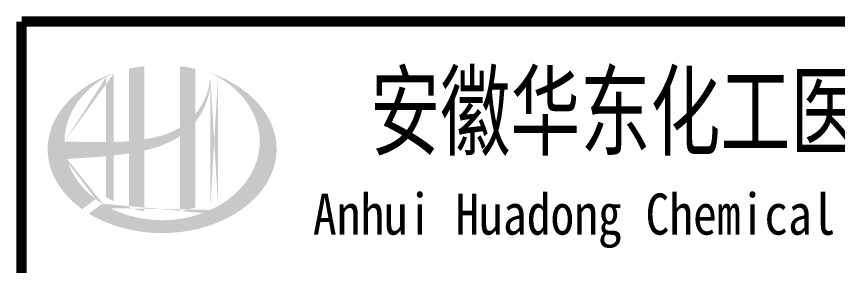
# Model space of a CAD drawing. Extents: x 4554681 to 4680693, y -485691 to -238770.
# Drawn here: x 4653320 to 4658916, y -480354 to -478656 of the extents above; entities that cross this region are included whole.
import ezdxf
from ezdxf.enums import TextEntityAlignment as Align

# ---------------------------------------------------------------- set-up
doc = ezdxf.new("R2010")
doc.units = 0
doc.header["$LTSCALE"] = 1000
doc.header["$MEASUREMENT"] = 0
doc.layers.get('0').update_dxf_attribs({"linetype": 'CONTINUOUS'})
doc.styles.add('宋体', font='', dxfattribs={"width": 0.7})
doc.styles.get('宋体').set_extended_font_data('SimSun')

msp = doc.modelspace()

# ---------------------------------------------------------------- hatches: boundary and pattern name
h = msp.add_hatch(color=256)
edge = h.paths.add_edge_path()
edge.add_spline(control_points=[(4654191.4, -479569.1), (4654197.5, -479567.7), (4654203.6, -479566.3), (4654252.7, -479554.4), (4654295.3, -479541.4), (4654370.2, -479510.3), (4654403.2, -479493.3), (4654434, -479472.7)], knot_values=[61.629012, 61.629012, 61.629012, 61.629012, 63.330431, 63.330431, 75.353634, 75.353634, 85.398649, 85.398649, 85.398649, 85.398649], degree=3, periodic=0)
edge.add_line((4654434, -479472.7), (4654434, -479983))
edge.add_spline(control_points=[(4654434, -479983), (4654451.2, -479980.2), (4654468.2, -479976.9), (4654503, -479968.8), (4654520.7, -479964), (4654538, -479958.5)], knot_values=[4.908456, 4.908456, 4.908456, 4.908456, 4.992821, 4.992821, 5.083034, 5.083034, 5.083034, 5.083034], degree=3, periodic=0)
edge.add_line((4654538, -479958.5), (4654538, -479377.1))
edge.add_spline(control_points=[(4654538, -479377.1), (4654546.7, -479366.2), (4654554.9, -479354.8), (4654581, -479315.2), (4654596.6, -479285.2), (4654625.9, -479212.4), (4654637.1, -479168.6), (4654641.8, -479123.3), (4654641.9, -479122), (4654642, -479120.8)], knot_values=[97.991744, 97.991744, 97.991744, 97.991744, 101.64219, 101.64219, 110.337975, 110.337975, 121.934322, 121.934322, 122.270691, 122.270691, 122.270691, 122.270691], degree=3, periodic=0)
edge.add_line((4654642, -479120.8), (4654642, -479050.3))
edge.add_spline(control_points=[(4654642, -479050.3), (4654641.9, -479058), (4654641.6, -479065.7), (4654641, -479073.4)], knot_values=[126.194075, 126.194075, 126.194075, 126.194075, 128.396762, 128.396762, 128.396762, 128.396762], degree=3, periodic=0)
edge.add_spline(control_points=[(4654641, -479073.4), (4654640.6, -479079.6), (4654639.9, -479085.8), (4654639.2, -479092)], knot_values=[124.417049, 124.417049, 124.417049, 124.417049, 126.194075, 126.194075, 126.194075, 126.194075], degree=3, periodic=0)
edge.add_spline(control_points=[(4654639.2, -479092), (4654638, -479101.1), (4654636.5, -479110.2), (4654634.8, -479119.3)], knot_values=[121.80529, 121.80529, 121.80529, 121.80529, 124.417049, 124.417049, 124.417049, 124.417049], degree=3, periodic=0)
edge.add_spline(control_points=[(4654634.8, -479119.3), (4654632.4, -479131.5), (4654629.4, -479143.6), (4654626, -479155.6)], knot_values=[118.31574, 118.31574, 118.31574, 118.31574, 121.80529, 121.80529, 121.80529, 121.80529], degree=3, periodic=0)
edge.add_spline(control_points=[(4654626, -479155.6), (4654622.4, -479167.7), (4654618.4, -479179.8), (4654613.9, -479191.6)], knot_values=[114.795988, 114.795988, 114.795988, 114.795988, 118.31574, 118.31574, 118.31574, 118.31574], degree=3, periodic=0)
edge.add_spline(control_points=[(4654613.9, -479191.6), (4654609.4, -479203.3), (4654604.4, -479214.8), (4654599, -479226.2)], knot_values=[111.329641, 111.329641, 111.329641, 111.329641, 114.795988, 114.795988, 114.795988, 114.795988], degree=3, periodic=0)
edge.add_spline(control_points=[(4654599, -479226.2), (4654593.4, -479237.7), (4654587.4, -479249.1), (4654581, -479260.2)], knot_values=[107.79529, 107.79529, 107.79529, 107.79529, 111.329641, 111.329641, 111.329641, 111.329641], degree=3, periodic=0)
edge.add_spline(control_points=[(4654581, -479260.2), (4654574.7, -479271), (4654567.9, -479281.5), (4654560.8, -479291.8)], knot_values=[104.343579, 104.343579, 104.343579, 104.343579, 107.79529, 107.79529, 107.79529, 107.79529], degree=3, periodic=0)
edge.add_spline(control_points=[(4654560.8, -479291.8), (4654553.6, -479302.2), (4654546, -479312.2), (4654538, -479321.9)], knot_values=[100.8507, 100.8507, 100.8507, 100.8507, 104.343579, 104.343579, 104.343579, 104.343579], degree=3, periodic=0)
edge.add_line((4654538, -479321.9), (4654538, -479012.7))
edge.add_spline(control_points=[(4654538, -479012.7), (4654504, -479005.1), (4654469.2, -478999.2), (4654434, -478995.1)], knot_values=[4.423999, 4.423999, 4.423999, 4.423999, 4.558741, 4.558741, 4.558741, 4.558741], degree=3, periodic=0)
edge.add_line((4654434, -478995.1), (4654434, -479413.3))
edge.add_spline(control_points=[(4654434, -479413.3), (4654362.1, -479457.8), (4654277.9, -479481), (4654191.4, -479494.1)], knot_values=[63.246215, 63.246215, 63.246215, 63.246215, 87.689124, 87.689124, 87.689124, 87.689124], degree=3, periodic=0)
edge.add_line((4654191.4, -479494.1), (4654191.4, -478995.1))
edge.add_spline(control_points=[(4654191.4, -478995.1), (4654156.2, -478999.2), (4654121.4, -479005.1), (4654087.4, -479012.7)], knot_values=[4.866038, 4.866038, 4.866038, 4.866038, 5.000777, 5.000777, 5.000777, 5.000777], degree=3, periodic=0)
edge.add_line((4654087.4, -479012.7), (4654087.4, -479505.5))
edge.add_spline(control_points=[(4654087.4, -479505.5), (4654085.7, -479505.6), (4654050.8, -479508.3), (4654016.1, -479510), (4653983.4, -479511)], knot_values=[43.657356, 43.657356, 43.657356, 43.657356, 44.134253, 53.497092, 53.497092, 53.497092, 53.497092], degree=3, periodic=0)
edge.add_line((4653983.4, -479511), (4653983.4, -479041.9))
edge.add_spline(control_points=[(4653983.4, -479041.9), (4653966.3, -479047.8), (4653949.6, -479054.1), (4653933.2, -479060.8)], knot_values=[5.14157, 5.14157, 5.14157, 5.14157, 5.212921, 5.212921, 5.212921, 5.212921], degree=3, periodic=0)
edge.add_spline(control_points=[(4653933.2, -479060.8), (4653926.3, -479063.6), (4653919.4, -479066.5), (4653887.2, -479080.7), (4653862.7, -479093), (4653839.2, -479106.2)], knot_values=[5.212921, 5.212921, 5.212921, 5.212921, 5.24296, 5.24296, 5.355623, 5.355623, 5.355623, 5.355623], degree=3, periodic=0)
edge.add_spline(control_points=[(4653839.2, -479106.2), (4653824.3, -479114.5), (4653809.8, -479123.3), (4653795.9, -479132.4)], knot_values=[5.355623, 5.355623, 5.355623, 5.355623, 5.426974, 5.426974, 5.426974, 5.426974], degree=3, periodic=0)
edge.add_spline(control_points=[(4653795.9, -479132.4), (4653788.4, -479137.2), (4653781.2, -479142.1), (4653767.7, -479151.6), (4653761.4, -479156.1), (4653755.3, -479160.7)], knot_values=[5.426974, 5.426974, 5.426974, 5.426974, 5.464765, 5.464765, 5.498325, 5.498325, 5.498325, 5.498325], degree=3, periodic=0)
edge.add_spline(control_points=[(4653755.3, -479160.7), (4653729.2, -479180.3), (4653705.1, -479201.2), (4653683.3, -479223.1)], knot_values=[5.498325, 5.498325, 5.498325, 5.498325, 5.641027, 5.641027, 5.641027, 5.641027], degree=3, periodic=0)
edge.add_spline(control_points=[(4653683.3, -479223.1), (4653676.3, -479230.1), (4653669.5, -479237.2), (4653649.1, -479259.8), (4653636.2, -479275.7), (4653624.4, -479291.9)], knot_values=[5.641027, 5.641027, 5.641027, 5.641027, 5.686569, 5.686569, 5.783729, 5.783729, 5.783729, 5.783729], degree=3, periodic=0)
edge.add_spline(control_points=[(4653624.4, -479291.9), (4653609.3, -479312.6), (4653596, -479334), (4653582.9, -479359), (4653581.2, -479362.2), (4653579.7, -479365.3)], knot_values=[5.783729, 5.783729, 5.783729, 5.783729, 5.908374, 5.908374, 5.92643, 5.92643, 5.92643, 5.92643], degree=3, periodic=0)
edge.add_spline(control_points=[(4653579.7, -479365.3), (4653567.2, -479390.5), (4653557.2, -479416.1), (4653549.6, -479442)], knot_values=[5.92643, 5.92643, 5.92643, 5.92643, 6.069132, 6.069132, 6.069132, 6.069132], degree=3, periodic=0)
edge.add_spline(control_points=[(4653549.6, -479442), (4653546.4, -479453.1), (4653543.7, -479464.3), (4653538.3, -479490.5), (4653536, -479505.5), (4653534.6, -479520.6)], knot_values=[6.069132, 6.069132, 6.069132, 6.069132, 6.130179, 6.130179, 6.211834, 6.211834, 6.211834, 6.211834], degree=3, periodic=0)
edge.add_spline(control_points=[(4653534.6, -479520.6), (4653533.3, -479533.7), (4653532.7, -479546.9), (4653532.7, -479560.1)], knot_values=[6.211834, 6.211834, 6.211834, 6.211834, 6.283185, 6.283185, 6.283185, 6.283185], degree=3, periodic=0)
edge.add_spline(control_points=[(4653532.7, -479560.1), (4653532.7, -479569.5), (4653533, -479578.8), (4653533.6, -479588.1)], knot_values=[6.283185, 6.283185, 6.283185, 6.283185, 6.333655, 6.333655, 6.333655, 6.333655], degree=3, periodic=0)
edge.add_spline(control_points=[(4653533.6, -479588.1), (4653534.9, -479606.8), (4653537.4, -479625.4), (4653541.2, -479643.9)], knot_values=[6.333655, 6.333655, 6.333655, 6.333655, 6.434594, 6.434594, 6.434594, 6.434594], degree=3, periodic=0)
edge.add_spline(control_points=[(4653541.2, -479643.9), (4653541.4, -479645.1), (4653541.7, -479646.3), (4653545.6, -479664.8), (4653550.4, -479682), (4653556.2, -479699)], knot_values=[6.434594, 6.434594, 6.434594, 6.434594, 6.441278, 6.441278, 6.535532, 6.535532, 6.535532, 6.535532], degree=3, periodic=0)
edge.add_spline(control_points=[(4653556.2, -479699), (4653562.5, -479717.2), (4653570, -479735.3), (4653578.8, -479753.1)], knot_values=[6.535532, 6.535532, 6.535532, 6.535532, 6.636471, 6.636471, 6.636471, 6.636471], degree=3, periodic=0)
edge.add_spline(control_points=[(4653578.8, -479753.1), (4653581, -479757.6), (4653583.2, -479762), (4653592.6, -479779.7), (4653600.3, -479792.7), (4653608.6, -479805.5)], knot_values=[6.636471, 6.636471, 6.636471, 6.636471, 6.661894, 6.661894, 6.73741, 6.73741, 6.73741, 6.73741], degree=3, periodic=0)
edge.add_spline(control_points=[(4653608.6, -479805.5), (4653619.8, -479822.7), (4653632.2, -479839.5), (4653645.7, -479855.9)], knot_values=[6.73741, 6.73741, 6.73741, 6.73741, 6.838349, 6.838349, 6.838349, 6.838349], degree=3, periodic=0)
edge.add_spline(control_points=[(4653645.7, -479855.9), (4653651.7, -479863), (4653657.8, -479870.1), (4653672.3, -479886.1), (4653680.9, -479894.9), (4653689.7, -479903.5)], knot_values=[6.838349, 6.838349, 6.838349, 6.838349, 6.88251, 6.88251, 6.939288, 6.939288, 6.939288, 6.939288], degree=3, periodic=0)
edge.add_spline(control_points=[(4653689.7, -479903.5), (4653705.5, -479918.9), (4653722.4, -479933.7), (4653740.3, -479947.9)], knot_values=[6.939288, 6.939288, 6.939288, 6.939288, 7.040227, 7.040227, 7.040227, 7.040227], degree=3, periodic=0)
edge.add_spline(control_points=[(4653740.3, -479947.9), (4653749.2, -479955), (4653758.4, -479962), (4653767.9, -479968.8)], knot_values=[7.040227, 7.040227, 7.040227, 7.040227, 7.090696, 7.090696, 7.090696, 7.090696], degree=3, periodic=0)
edge.add_line((4653767.9, -479968.8), (4653859, -479900.4))
edge.add_ellipse((4654312.7, -479508.1), major_axis=(665, 0), ratio=0.806676, start_angle=192.819, end_angle=226.9853, ccw=False)
edge.add_spline(control_points=[(4653664.2, -479627.2), (4653688.3, -479625.7), (4653712.4, -479624.2), (4653801, -479618.7), (4653865.9, -479614.4), (4653931.4, -479608.1)], knot_values=[11.398263, 11.398263, 11.398263, 11.398263, 18.40729, 18.40729, 37.18094, 37.18094, 37.18094, 37.18094], degree=3, periodic=0)
edge.add_line((4653931.4, -479608.1), (4653931.4, -479887.1))
edge.add_spline(control_points=[(4653931.4, -479887.1), (4653934.9, -479889.4), (4653938.5, -479891.6), (4653955.5, -479901.8), (4653969.2, -479909.3), (4653983.4, -479916.5)], knot_values=[4.049945, 4.049945, 4.049945, 4.049945, 4.072021, 4.072021, 4.153257, 4.153257, 4.153257, 4.153257], degree=3, periodic=0)
edge.add_line((4653983.4, -479916.5), (4653983.4, -479602.6))
edge.add_spline(control_points=[(4653983.4, -479602.6), (4654015.6, -479598.9), (4654047.9, -479594.7), (4654082.8, -479589.3), (4654085.1, -479589), (4654087.4, -479588.6)], knot_values=[42.135009, 42.135009, 42.135009, 42.135009, 51.307228, 51.307228, 51.948574, 51.948574, 51.948574, 51.948574], degree=3, periodic=0)
edge.add_line((4654087.4, -479588.6), (4654087.4, -479958.5))
edge.add_spline(control_points=[(4654087.4, -479958.5), (4654121, -479969.1), (4654155.9, -479977.3), (4654191.4, -479983)], knot_values=[4.34174, 4.34174, 4.34174, 4.34174, 4.516316, 4.516316, 4.516316, 4.516316], degree=3, periodic=0)
edge.add_line((4654191.4, -479983), (4654191.4, -479569.1))
edge = h.paths.add_edge_path(flags=16)
edge.add_ellipse((4654312.7, -479508.1), major_axis=(665, 0), ratio=0.806676, start_angle=124.9875, end_angle=179.999, ccw=False)
edge.add_line((4653931.4, -479068.6), (4653931.4, -479512.2))
edge.add_spline(control_points=[(4653931.4, -479512.2), (4653836, -479513.5), (4653742.1, -479510.5), (4653647.7, -479508.1)], knot_values=[11.27373, 11.27373, 11.27373, 11.27373, 38.687513, 38.687513, 38.687513, 38.687513], degree=3, periodic=0)
edge = h.paths.add_edge_path()
edge.add_spline(control_points=[(4653813.9, -479999.3), (4653844.9, -480018.3), (4653878, -480035.5), (4653962.7, -480072.7), (4654016, -480090.6), (4654126.7, -480117.2), (4654184.1, -480125.9), (4654300.3, -480133.7), (4654359, -480132.7), (4654474.5, -480121.2), (4654531.4, -480110.7), (4654640.4, -480080.7), (4654692.6, -480061.1), (4654789.5, -480014.3), (4654834.2, -479986.9), (4654914.2, -479926), (4654949.4, -479892.4), (4655008.7, -479820.9), (4655032.8, -479783), (4655069.2, -479704.9), (4655081.5, -479664.7), (4655094.1, -479583.5), (4655094.3, -479542.5), (4655082.9, -479461), (4655071.1, -479420.5), (4655035.5, -479341.8), (4655011.7, -479303.6), (4654952.8, -479231.4), (4654917.8, -479197.5), (4654838, -479135.8), (4654793.2, -479108.1), (4654712.1, -479068.4), (4654677.7, -479054.1), (4654642, -479041.9)], knot_values=[0.886421, 0.886421, 0.886421, 0.886421, 1.040557, 1.040557, 1.261172, 1.261172, 1.481788, 1.481788, 1.702404, 1.702404, 1.92302, 1.92302, 2.143636, 2.143636, 2.364252, 2.364252, 2.584868, 2.584868, 2.805484, 2.805484, 3.026099, 3.026099, 3.246715, 3.246715, 3.46852, 3.46852, 3.690325, 3.690325, 3.91213, 3.91213, 4.133935, 4.133935, 4.283209, 4.283209, 4.283209, 4.283209], degree=3, periodic=0)
edge.add_line((4654642, -479041.9), (4654642, -479042))
edge.add_spline(control_points=[(4654642, -479042.1), (4654642.1, -479044.8), (4654642.1, -479047.6), (4654642, -479050.3)], knot_values=[128.396762, 128.396762, 128.396762, 128.396762, 129.192193, 129.192193, 129.192193, 129.192193], degree=3, periodic=0)
edge.add_line((4654642, -479050.3), (4654642, -479974.2))
edge.add_ellipse((4654312.7, -479508.1), major_axis=(665, 0), ratio=0.806676, start_angle=232.1054, end_angle=299.6833, ccw=False)
edge.add_line((4653904.2, -479931.5), (4653813.9, -479999.3))
edge = h.paths.add_edge_path(flags=16)
edge.add_ellipse((4654312.7, -479508.1), major_axis=(665, 0), ratio=0.806676, start_angle=304.9875, end_angle=415.0121, ccw=False)
edge.add_line((4654694, -479947.6), (4654694, -479068.6))

# ---------------------------------------------------------------- linework, layer by layer
at = {"const_width": 70}
for points in [[(4653354.8, -478690.7), (4653354.8, -484690.7)], [(4671354.8, -478690.7), (4653354.8, -478690.7)]]:
    msp.add_lwpolyline(points, dxfattribs=at)

# ---------------------------------------------------------------- texts
at = {"style": '宋体'}
for s, height, width, p in [('安徽华东化工医药工程有限责任公司', 500, 0.7, (4659549.7, -479290.7)), ('Anhui Huadong Chemical & Medical Engineering Co.,Ltd', 280, 0.85, (4659549.7, -480040.7))]:
    msp.add_text(s, height=height, dxfattribs=dict(at, width=width)).set_placement(p, align=Align.MIDDLE)

doc.saveas('drawing.dxf')
